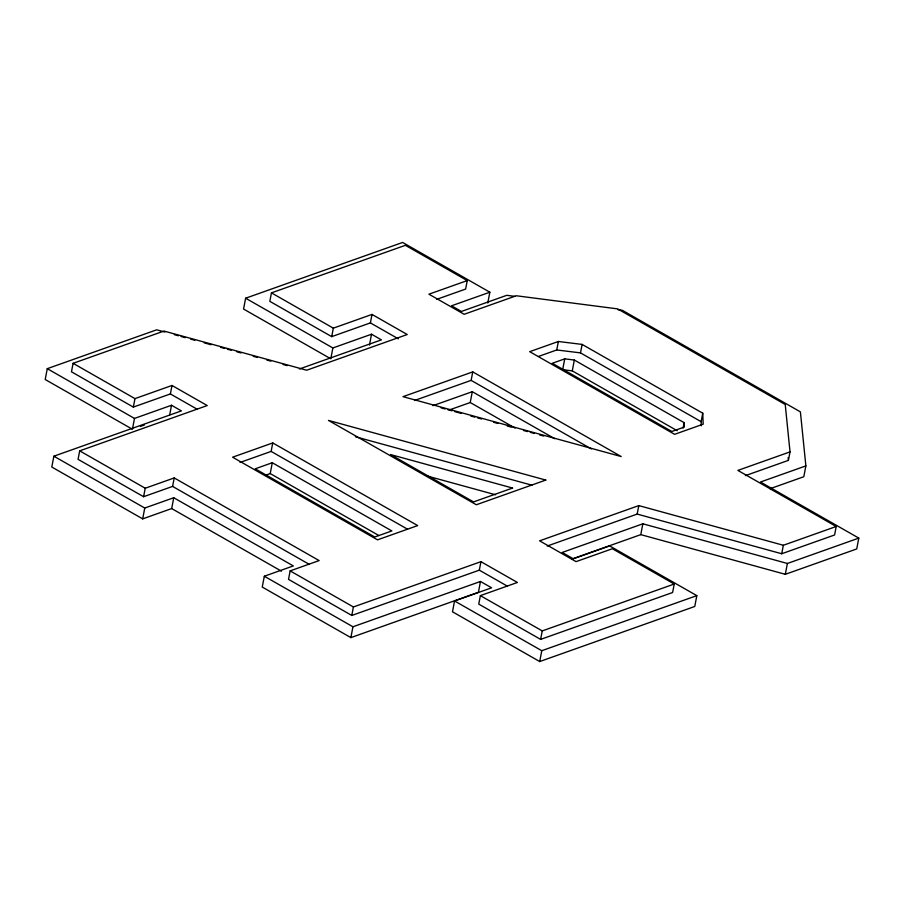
<?xml version="1.0" encoding="UTF-8"?>
<svg xmlns="http://www.w3.org/2000/svg" width="904" height="904" viewBox="0 0 904 904"><rect width="100%" height="100%" fill="white"/><g stroke="black" fill="none" stroke-linecap="round" stroke-linejoin="round"><path stroke-width="1.36" d="M164.833 332.05L156.686 329.813L47.268 368.674L45.2 379.51L132.425 429.253L134.493 418.428L171.523 405.263L181.399 410.902L53.867 456.204L51.799 467.029L142.685 518.873L171.681 508.568L281.494 571.192M398.325 338.83L370.391 322.897L331.712 336.638L269.833 301.348L271.449 292.873L333.327 328.163L372.007 314.422L407.229 334.514L306.682 370.222L163.963 331.056L73.088 363.329L71.472 371.804L133.34 407.094L170.381 393.941L197.095 409.184M73.088 363.329L134.967 398.619L171.997 385.466L207.219 405.557L79.688 450.859L78.072 459.334L143.6 496.714L172.596 486.408L308.998 564.209M133.34 407.094L134.967 398.619M143.6 496.714L145.228 488.228L174.223 477.933L319.135 560.582L290.139 570.887L288.523 579.362L351.792 615.454L479.323 570.153L507.28 586.097M142.685 518.873L144.753 508.037L173.749 497.731L293.314 565.927L264.318 576.232L262.25 587.058L350.876 637.614L478.408 592.312L480.476 581.475L491.584 587.815L454.554 600.968L452.486 611.793L539.711 661.547L694.769 606.471L696.826 595.634L609.601 545.892L573.283 558.785L562.186 552.457L642.846 523.8L787.384 563.474L858.8 538.106L856.732 548.943L785.316 574.311L640.778 534.637L572.017 559.056M170.381 393.941L171.997 385.466M169.715 414.744L171.523 405.263M172.596 486.408L174.223 477.933M171.681 508.568L173.749 497.731M487.776 303.032L489.844 292.207L402.608 242.453L245.628 298.218L243.56 309.044L329.576 358.108M240.046 462.452L271.132 451.412L272.748 442.937L417.671 525.586L377.522 539.846L232.599 457.198L272.748 442.937M264.962 475.436L270.217 473.572L272.285 462.735L391.85 530.93L374.753 536.999L255.188 468.814L272.285 462.735M331.712 336.638L333.327 328.163M330.796 358.798L332.864 347.961L371.533 334.22L381.409 339.859L299.405 368.979M370.391 322.897L372.007 314.422M369.465 345.057L371.533 334.22M351.792 615.454L353.407 606.968L480.939 561.678L517.404 582.47L480.374 595.623L478.758 604.098L540.626 639.388L672.621 592.504L674.248 584.029L612.37 548.739L576.051 561.633L539.598 540.841L638.8 505.596L783.35 545.27L836.211 526.49L834.595 534.976L781.723 553.745L637.184 514.082L547.236 546.027M350.876 637.614L352.944 626.777L480.476 581.475M271.449 292.873L405.376 245.3L467.255 280.59L465.639 289.065L436.564 299.393M414.552 400.472L471.142 380.369L472.758 371.883L621.206 456.554L403.014 396.664L472.758 371.883M449.277 409.964L470.227 402.529L472.295 391.692L554.694 438.689M479.323 570.153L480.939 561.678M538.501 356.447L556.751 349.961L558.367 341.486L582.119 344.413L702.747 413.207L703.188 424.168L674.61 434.327L529.688 351.667L558.367 341.486M564.74 358.854L552.276 363.284L671.841 431.479L684.305 427.05L684.136 422.665L574.334 360.041L564.74 358.854L562.672 369.691L572.266 370.866L677.186 430.711M572.266 370.866L574.334 360.041M701.289 425.795L701.131 421.682L580.504 352.888L582.119 344.413M540.626 639.388L542.242 630.913L674.248 584.029M539.711 661.547L541.778 650.71L696.826 595.634M637.184 514.082L638.8 505.596M640.778 534.637L642.846 523.8M683.096 428.078L684.136 422.665M701.131 421.682L702.747 413.207M745.393 475.64L788.412 460.362L790.028 451.887L785.226 404.483L617.613 308.885L516.308 295.766L464.159 314.287L428.925 294.195L467.255 280.59M781.723 553.745L783.35 545.27M785.316 574.311L787.384 563.474M618.099 309.733L622.268 310.275L800.39 411.862L805.871 465.899L803.803 476.724L770.072 488.714M489.844 292.207L451.514 305.812L461.39 311.451L506.794 295.314L515.133 296.399M140.369 426.439L144.335 425.027M433.005 405.647L472.295 391.692M790.028 451.887L737.879 470.408L836.211 526.49M805.871 465.899L760.467 482.024L858.8 538.106M556.751 349.961L580.504 352.888M174.348 334.661L178.427 335.779M181.15 336.525L185.23 337.644M190.665 339.136L194.744 340.254M204.259 342.865L211.05 344.729M220.565 347.339L224.644 348.458M227.367 349.204L231.447 350.323M236.882 351.814L240.961 352.944M253.188 356.3L257.267 357.419M266.782 360.029L270.861 361.148M283.099 364.504L287.178 365.623M441.107 407.873L445.163 408.981M447.864 409.727L451.91 410.834M454.61 411.58L461.368 413.433M470.826 416.032L474.871 417.139M477.572 417.885L481.629 418.993M493.787 422.326L497.833 423.445M507.291 426.033L511.336 427.151M523.495 430.485L527.552 431.592M530.252 432.338L534.298 433.445M539.699 434.937L543.756 436.044M355.374 436.734L531.959 485.199M427.784 476.171L495.595 494.782M471.142 380.369L591.374 448.938M470.227 402.529L515.065 428.101M245.628 298.218L332.864 347.961M271.132 451.412L407.534 529.202M270.217 473.572L378.81 535.496M480.374 595.623L542.242 630.913M47.268 368.674L134.493 418.428M454.554 600.968L541.778 650.71M79.688 450.859L145.228 488.228M290.139 570.887L353.407 606.968M53.867 456.204L144.753 508.037M264.318 576.232L352.944 626.777M788.13 457.571L788.412 460.362M512.579 488.047L473.56 501.912L390.517 454.542L512.579 488.047M545.801 480.069L476.329 504.76L328.457 420.416L545.801 480.069"/></g></svg>
